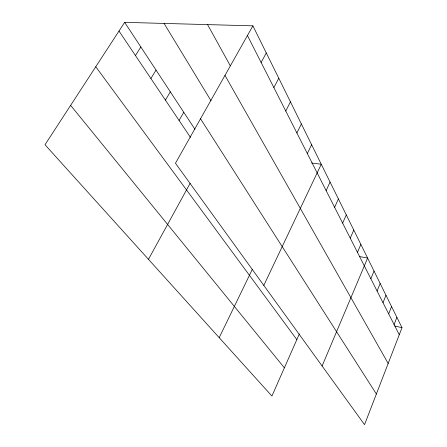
<?xml version="1.0" encoding="UTF-8"?>
<svg xmlns="http://www.w3.org/2000/svg" width="447" height="447" viewBox="0 0 447 447"><rect width="100%" height="100%" fill="white"/><g stroke="black" fill="none" stroke-linecap="round" stroke-linejoin="round"><path stroke-width="0.67" d="M252.901 25.842L401.993 327.679L364.54 424.65L175.459 163.25L252.901 25.842L124.652 22.35L45.007 144.739L271.916 396.053L299.367 333.898M394.086 324.533L396.891 317.353M388.672 313.861L391.566 306.569M383.006 302.697L385.99 295.283M377.078 291.008L380.157 283.465M370.854 278.749L374.038 271.078M322.114 365.998L367.618 258.081L359.472 256.533M357.466 252.359L360.869 244.42M350.247 238.128L353.773 230.054M342.637 223.131L346.296 214.918M334.607 207.313L338.407 198.949M326.126 190.59L330.076 182.08M263.808 285.393L321.259 164.228L311.609 162.999M307.335 153.55L311.62 144.722M219.192 337.658L252.41 269.183M296.886 132.966L301.373 123.97M285.756 111.024L290.449 101.86M273.86 87.578L278.788 78.242M261.121 62.474L266.3 52.964M148.477 259.338L190.143 183.298M179.079 120.433L183.773 112.292M165.412 100.1L170.318 91.825M150.896 78.51L156.037 70.095M135.452 55.54L140.844 46.98M394.768 325.992L401.993 327.679M70.632 105.363L284.381 367.831M95.753 66.754L296.836 339.631M118.991 31.044L190.45 137.358M124.652 22.35L194.976 129.334M200.53 118.773L376.374 394.008M164.071 23.423L211.034 100.759M224.97 75.409L388.175 363.45M207.57 24.607L230.306 65.804M247.448 35.525L399.266 334.742"/></g></svg>
